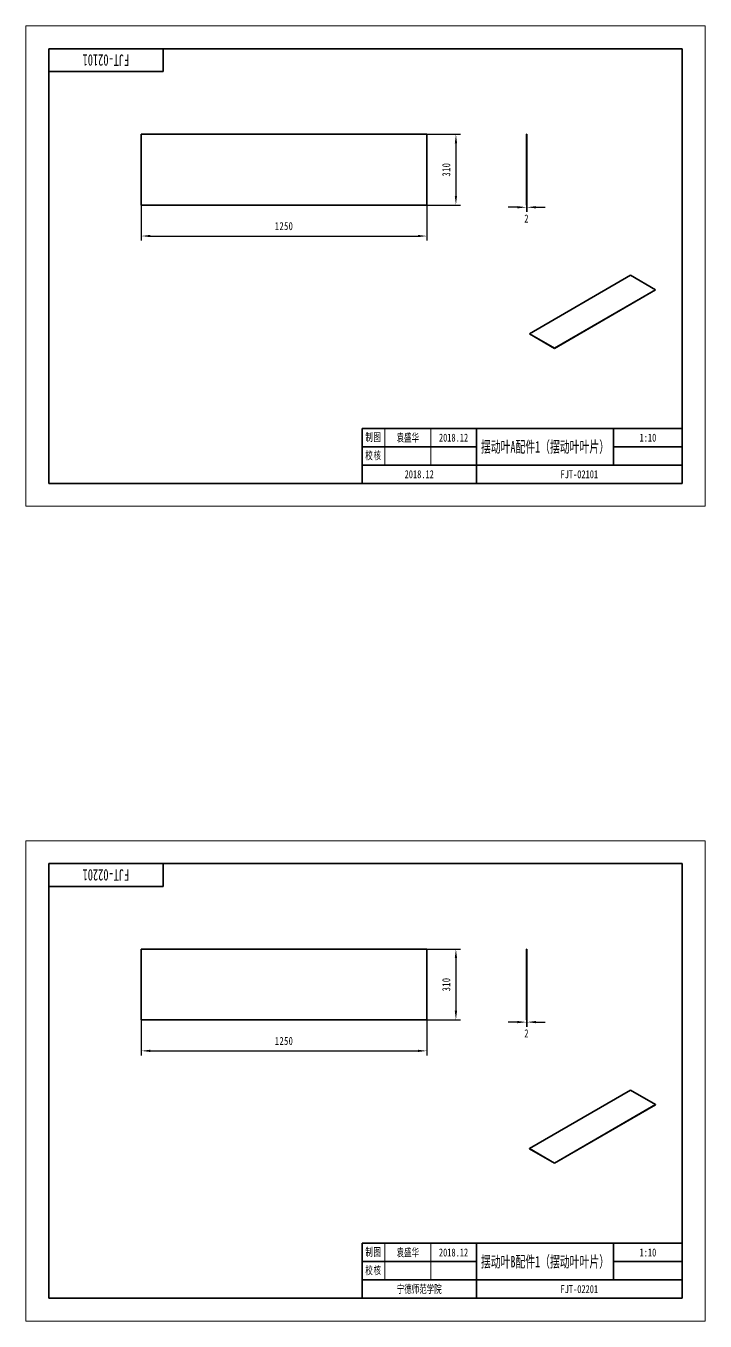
# Model space of a CAD drawing. Header units: millimetres. Extents: x -1485 to 9129, y -4612 to 1050.
# Drawn here: x 2493 to 5463, y -4612 to 1050 of the extents above; entities that cross this region are included whole.
import ezdxf
from ezdxf.enums import TextEntityAlignment as Align

# ---------------------------------------------------------------- set-up
doc = ezdxf.new("R2010")
doc.units = ezdxf.units.MM
doc.layers.get('0').update_dxf_attribs({"lineweight": 18})
for name, color, linetype, lineweight in [('尺寸线层', 3, 'Continuous', 18), ('粗实线层', 7, 'Continuous', 35), ('细实线层', 7, 'Continuous', 18)]:
    doc.layers.add(name, color=color, linetype=linetype, lineweight=lineweight)
doc.styles.add('标准', font='', dxfattribs={"width": 0.667})
doc.styles.get('标准').set_extended_font_data('宋体')
doc.dimstyles.new('标准', dxfattribs={"dimscale": 10, "dimtxt": 3.5, "dimasz": 4, "dimexe": 2, "dimexo": 0, "dimtad": 1, "dimdsep": 46, "dimtxsty": '标准', "dimblk": '_CAXARROW', "dimcen": 0, "dimdle": 8, "dimazin": 2, "dimtfac": 0.707107, "dimtdec": 3, "dimtmove": 2, "dimatfit": 3, "dimfxl": 0, "dimfrac": 2, "dimtolj": 1, "dimarcsym": 0})

# ---------------------------------------------------------------- blocks, each defined once
blk = doc.blocks.new('$CAXA_FRAME_13B17AC1$')
at = {"layer": '粗实线层'}
for p, q in [((-138.5, 95), (-138.5, -95)), ((138.5, 95), (-138.5, 95)), ((-88.5, 95), (-88.5, 85)), ((138.5, -95), (138.5, 95)), ((-88.5, 85), (-138.5, 85)), ((-138.5, -95), (138.5, -95))]:
    blk.add_line(p, q, dxfattribs=at)
at = {"layer": '细实线层'}
for p, q in [((148.5, 105), (-148.5, 105)), ((-148.5, 105), (-148.5, -105)), ((148.5, -105), (148.5, 105)), ((-148.5, -105), (148.5, -105))]:
    blk.add_line(p, q, dxfattribs=at)
at = {"layer": '尺寸线层', "style": '标准', "width": 0.667}
blk.add_attdef('图纸编号', text='', height=5.19, rotation=180, dxfattribs=at).set_placement((-113.5, 90), align=Align.MIDDLE_CENTER)
blk = doc.blocks.new('$CAXA_TITLE_151E506F$')
at = {"layer": '粗实线层'}
for p, q in [((-140, 24), (-140, 0)), ((-140, 24), (0, 24)), ((-90, 24), (-90, 0)), ((-30, 24), (-30, 8)), ((0, 24), (0, 0)), ((0, 24), (0, 8)), ((-140, 16), (-90, 16)), ((-30, 16), (0, 16)), ((-140, 8), (0, 8)), ((-140, 0), (0, 0))]:
    blk.add_line(p, q, dxfattribs=at)
at = {"layer": '细实线层'}
for p, q in [((-130, 24), (-130, 8)), ((-110, 24), (-110, 8))]:
    blk.add_line(p, q, dxfattribs=at)
at = {"layer": '尺寸线层', "char_height": 3.481, "width": 18, "attachment_point": 5, "line_spacing_factor": 0.963108, "style": '标准'}
for s, insert in [('\\T1.1;制图', (-135, 20)), ('\\T1.1;校核', (-135, 12))]:
    blk.add_mtext(s, dxfattribs=dict(at, insert=insert))
at = {"layer": '尺寸线层', "style": '标准', "width": 0.667}
for tag, height, p in [('制图签名', 3.63, (-120, 20)), ('制图日期', 3.63, (-100, 20)), ('图纸名称', 5.19, (-60, 16)), ('图纸比例', 3.63, (-15, 20)), ('校核签名', 3.63, (-120, 12)), ('校核日期', 3.63, (-100, 12)), ('重量', 3.63, (-15, 12)), ('院校名称', 3.63, (-115, 4)), ('图纸编号', 3.63, (-45, 4))]:
    blk.add_attdef(tag, text='', height=height, dxfattribs=at).set_placement(p, align=Align.MIDDLE_CENTER)
blk = doc.blocks.new('_CAXARROW_3')
blk.add_hatch(color=0).paths.add_polyline_path([(0, 0), (-1, 0.125), (-1, -0.125)], flags=0)
blk = doc.blocks.new('*X11')
at = {"layer": '尺寸线层', "color": 0, "lineweight": -2}
for p, q in [((2997.2, 266.7), (2997.2, 111.4)), ((4247.2, 266.7), (4247.2, 111.4)), ((3037.2, 131.4), (4207.2, 131.4))]:
    blk.add_line(p, q, dxfattribs=at)
at = {"layer": '尺寸线层', "color": 0, "lineweight": -2, "xscale": 40, "yscale": 40, "zscale": 40, "rotation": 180}
blk.add_blockref('_CAXARROW_3', (2997.2, 131.4), dxfattribs=at)
at = {"layer": '尺寸线层', "color": 0, "lineweight": -2, "xscale": 40, "yscale": 40, "zscale": 40}
blk.add_blockref('_CAXARROW_3', (4247.2, 131.4), dxfattribs=at)
at = {"layer": '尺寸线层', "color": 0, "lineweight": 18, "insert": (3622.2, 174.6), "char_height": 35, "width": 132.61, "attachment_point": 5, "line_spacing_factor": 1.15057, "style": '标准'}
blk.add_mtext('\\T1.1;1250', dxfattribs=at)
blk = doc.blocks.new('_CAXARROW')
blk.add_hatch(color=0).paths.add_polyline_path([(0, 0), (-1, 0.125), (-1, -0.125)], flags=0)
blk = doc.blocks.new('*X13')
at = {"layer": '尺寸线层', "color": 0, "lineweight": -2}
for p, q in [((4247.2, 576.7), (4393.7, 576.7)), ((4373.7, 536.7), (4373.7, 306.7)), ((4247.2, 266.7), (4393.7, 266.7))]:
    blk.add_line(p, q, dxfattribs=at)
at = {"layer": '尺寸线层', "color": 0, "lineweight": -2, "xscale": 40, "yscale": 40, "zscale": 40}
for p, rotation in [((4373.7, 576.7), 90), ((4373.7, 266.7), 270)]:
    blk.add_blockref('_CAXARROW_3', p, dxfattribs=dict(at, rotation=rotation))
at = {"layer": '尺寸线层', "color": 0, "lineweight": 18, "insert": (4331.6, 421.7), "char_height": 35, "width": 99.536, "attachment_point": 5, "rotation": 90, "line_spacing_factor": 1.15057, "style": '标准'}
blk.add_mtext('\\T1.1;310', dxfattribs=at)
blk = doc.blocks.new('*X20')
at = {"layer": '尺寸线层', "color": 0, "lineweight": -2}
for p, q in [((4641.9, 257.1), (4601.9, 257.1)), ((4681.9, 266.7), (4681.9, 237.1)), ((4681.9, 257.1), (4683.9, 257.1)), ((4683.9, 266.7), (4683.9, 237.1)), ((4723.9, 257.1), (4763.9, 257.1))]:
    blk.add_line(p, q, dxfattribs=at)
at = {"layer": '尺寸线层', "color": 0, "lineweight": -2, "xscale": 40, "yscale": 40, "zscale": 40}
blk.add_blockref('_CAXARROW_3', (4681.9, 257.1), dxfattribs=at)
at = {"layer": '尺寸线层', "color": 0, "lineweight": -2, "xscale": 40, "yscale": 40, "zscale": 40, "rotation": 180}
blk.add_blockref('_CAXARROW_3', (4683.9, 257.1), dxfattribs=at)
at = {"layer": '尺寸线层', "color": 0, "lineweight": 18, "insert": (4682.9, 208), "char_height": 35, "width": 25.823, "attachment_point": 5, "line_spacing_factor": 1.15057, "style": '标准'}
blk.add_mtext('\\T1.1;2', dxfattribs=at)
blk = doc.blocks.new('*X27')
at = {"layer": '尺寸线层', "color": 0, "lineweight": -2}
for p, q in [((2997.2, -3295.6), (2997.2, -3450.9)), ((4247.2, -3295.6), (4247.2, -3450.9)), ((3037.2, -3430.9), (4207.2, -3430.9))]:
    blk.add_line(p, q, dxfattribs=at)
at = {"layer": '尺寸线层', "color": 0, "lineweight": -2, "xscale": 40, "yscale": 40, "zscale": 40, "rotation": 180}
blk.add_blockref('_CAXARROW_3', (2997.2, -3430.9), dxfattribs=at)
at = {"layer": '尺寸线层', "color": 0, "lineweight": -2, "xscale": 40, "yscale": 40, "zscale": 40}
blk.add_blockref('_CAXARROW_3', (4247.2, -3430.9), dxfattribs=at)
at = {"layer": '尺寸线层', "color": 0, "lineweight": 18, "insert": (3622.2, -3387.7), "char_height": 35, "width": 132.61, "attachment_point": 5, "line_spacing_factor": 1.15057, "style": '标准'}
blk.add_mtext('\\T1.1;1250', dxfattribs=at)
blk = doc.blocks.new('*X28')
at = {"layer": '尺寸线层', "color": 0, "lineweight": -2}
for p, q in [((4247.2, -2985.6), (4393.7, -2985.6)), ((4373.7, -3025.6), (4373.7, -3255.6)), ((4247.2, -3295.6), (4393.7, -3295.6))]:
    blk.add_line(p, q, dxfattribs=at)
at = {"layer": '尺寸线层', "color": 0, "lineweight": -2, "xscale": 40, "yscale": 40, "zscale": 40}
for p, rotation in [((4373.7, -2985.6), 90), ((4373.7, -3295.6), 270)]:
    blk.add_blockref('_CAXARROW_3', p, dxfattribs=dict(at, rotation=rotation))
at = {"layer": '尺寸线层', "color": 0, "lineweight": 18, "insert": (4331.6, -3140.6), "char_height": 35, "width": 99.536, "attachment_point": 5, "rotation": 90, "line_spacing_factor": 1.15057, "style": '标准'}
blk.add_mtext('\\T1.1;310', dxfattribs=at)
blk = doc.blocks.new('*X33')
at = {"layer": '尺寸线层', "color": 0, "lineweight": -2}
for p, q in [((4641.9, -3305.2), (4601.9, -3305.2)), ((4681.9, -3295.6), (4681.9, -3325.2)), ((4681.9, -3305.2), (4683.9, -3305.2)), ((4683.9, -3295.6), (4683.9, -3325.2)), ((4723.9, -3305.2), (4763.9, -3305.2))]:
    blk.add_line(p, q, dxfattribs=at)
at = {"layer": '尺寸线层', "color": 0, "lineweight": -2, "xscale": 40, "yscale": 40, "zscale": 40}
blk.add_blockref('_CAXARROW_3', (4681.9, -3305.2), dxfattribs=at)
at = {"layer": '尺寸线层', "color": 0, "lineweight": -2, "xscale": 40, "yscale": 40, "zscale": 40, "rotation": 180}
blk.add_blockref('_CAXARROW_3', (4683.9, -3305.2), dxfattribs=at)
at = {"layer": '尺寸线层', "color": 0, "lineweight": 18, "insert": (4682.9, -3354.3), "char_height": 35, "width": 25.823, "attachment_point": 5, "line_spacing_factor": 1.15057, "style": '标准'}
blk.add_mtext('\\T1.1;2', dxfattribs=at)

msp = doc.modelspace()

# ---------------------------------------------------------------- linework, layer by layer
at = {"layer": '粗实线层', "lineweight": 35}
for p, q in [((4247.169, 576.661), (2997.169, 576.661)), ((2997.169, 576.661), (2997.169, 266.661)), ((4247.169, 266.661), (4247.169, 576.661)), ((4681.916, 576.661), (4683.916, 576.661)), ((4681.916, 266.661), (4681.916, 576.661)), ((4683.916, 266.661), (4683.916, 576.661)), ((2997.169, 266.661), (4247.169, 266.661)), ((4681.916, 266.661), (4683.916, 266.661)), ((5137.116, -40.437), (4695.175, -295.593)), ((5246.718, -103.716), (5137.116, -40.437)), ((4804.776, -358.871), (5246.718, -103.716)), ((4804.776, -359.688), (5246.718, -104.532)), ((5246.718, -103.716), (5246.718, -104.532)), ((4695.175, -295.593), (4804.776, -358.871)), ((4695.175, -295.593), (4695.175, -296.409)), ((4695.175, -296.409), (4804.776, -359.688)), ((4804.776, -358.871), (4804.776, -359.688)), ((4247.169, -2985.636), (2997.169, -2985.636)), ((2997.169, -2985.636), (2997.169, -3295.636)), ((4247.169, -3295.636), (4247.169, -2985.636)), ((4681.916, -2985.636), (4683.916, -2985.636)), ((4681.916, -3295.636), (4681.916, -2985.636)), ((4683.916, -3295.636), (4683.916, -2985.636)), ((2997.169, -3295.636), (4247.169, -3295.636)), ((4681.916, -3295.636), (4683.916, -3295.636)), ((5137.116, -3602.734), (4695.175, -3857.889)), ((5246.718, -3666.013), (5137.116, -3602.734)), ((4804.776, -3921.168), (5246.718, -3666.013)), ((4804.776, -3921.984), (5246.718, -3666.829)), ((5246.718, -3666.013), (5246.718, -3666.829)), ((4695.175, -3857.889), (4804.776, -3921.168)), ((4695.175, -3857.889), (4695.175, -3858.706)), ((4695.175, -3858.706), (4804.776, -3921.984)), ((4804.776, -3921.168), (4804.776, -3921.984))]:
    msp.add_line(p, q, dxfattribs=at)

# ---------------------------------------------------------------- block references
at = {"layer": '粗实线层'}
ref = msp.add_blockref('$CAXA_FRAME_13B17AC1$', (3978.32, 0), dxfattribs=dict(at, xscale=10, yscale=10, zscale=10))
ref.add_attrib('图纸编号', 'FJT-02101', dxfattribs={"layer": '尺寸线层', "height": 50, "rotation": 180, "style": '标准', "width": 0.667}).set_placement((2843.32, 900), align=Align.MIDDLE_CENTER)
ref = msp.add_blockref('$CAXA_TITLE_151E506F$', (5363.32, -950), dxfattribs=dict(at, xscale=10, yscale=10, zscale=10))
ref.add_attrib('院校名称', '2018.12', dxfattribs={"layer": '尺寸线层', "height": 35, "style": '标准', "width": 0.667}).set_placement((4213.32, -910), align=Align.MIDDLE_CENTER)
ref.add_attrib('图纸名称', '摆动叶A配件1（摆动叶叶片）', dxfattribs={"layer": '尺寸线层', "height": 50, "style": '标准', "width": 0.632509}).set_placement((4763.32, -790), align=Align.MIDDLE_CENTER)
ref.add_attrib('图纸编号', 'FJT-02101', dxfattribs={"layer": '尺寸线层', "height": 35, "style": '标准', "width": 0.667}).set_placement((4913.32, -910), align=Align.MIDDLE_CENTER)
ref.add_attrib('图纸比例', '1:10', dxfattribs={"layer": '尺寸线层', "height": 35, "style": '标准', "width": 0.667}).set_placement((5213.32, -750), align=Align.MIDDLE_CENTER)
ref.add_attrib('制图签名', '袁盛华', dxfattribs={"layer": '尺寸线层', "height": 35, "style": '标准', "width": 0.667}).set_placement((4163.32, -750), align=Align.MIDDLE_CENTER)
ref.add_attrib('制图日期', '2018.12', dxfattribs={"layer": '尺寸线层', "height": 35, "style": '标准', "width": 0.667}).set_placement((4363.32, -750), align=Align.MIDDLE_CENTER)
ref = msp.add_blockref('$CAXA_FRAME_13B17AC1$', (3978.32, -3562.297), dxfattribs=dict(at, xscale=10, yscale=10, zscale=10))
ref.add_attrib('图纸编号', 'FJT-02201', dxfattribs={"layer": '尺寸线层', "height": 50, "rotation": 180, "style": '标准', "width": 0.667}).set_placement((2843.32, -2662.297), align=Align.MIDDLE_CENTER)
ref = msp.add_blockref('$CAXA_TITLE_151E506F$', (5363.32, -4512.297), dxfattribs=dict(at, xscale=10, yscale=10, zscale=10))
ref.add_attrib('院校名称', '宁德师范学院', dxfattribs={"layer": '尺寸线层', "height": 35, "style": '标准', "width": 0.667}).set_placement((4213.32, -4472.297), align=Align.MIDDLE_CENTER)
ref.add_attrib('图纸名称', '摆动叶B配件1（摆动叶叶片）', dxfattribs={"layer": '尺寸线层', "height": 50, "style": '标准', "width": 0.632509}).set_placement((4763.32, -4352.297), align=Align.MIDDLE_CENTER)
ref.add_attrib('图纸编号', 'FJT-02201', dxfattribs={"layer": '尺寸线层', "height": 35, "style": '标准', "width": 0.667}).set_placement((4913.32, -4472.297), align=Align.MIDDLE_CENTER)
ref.add_attrib('图纸比例', '1:10', dxfattribs={"layer": '尺寸线层', "height": 35, "style": '标准', "width": 0.667}).set_placement((5213.32, -4312.297), align=Align.MIDDLE_CENTER)
ref.add_attrib('制图签名', '袁盛华', dxfattribs={"layer": '尺寸线层', "height": 35, "style": '标准', "width": 0.667}).set_placement((4163.32, -4312.297), align=Align.MIDDLE_CENTER)
ref.add_attrib('制图日期', '2018.12', dxfattribs={"layer": '尺寸线层', "height": 35, "style": '标准', "width": 0.667}).set_placement((4363.32, -4312.297), align=Align.MIDDLE_CENTER)

# ---------------------------------------------------------------- dimensions: what is measured, and where the dimension line sits
at = {"layer": '尺寸线层', "lineweight": 18}
for base, p1, p2, picture, middle in [((4373.721, 266.661), (4247.169, 576.661), (4247.169, 266.661), '*X13', (4331.591, 421.661)), ((4373.721, -3295.636), (4247.169, -2985.636), (4247.169, -3295.636), '*X28', (4331.591, -3140.636))]:
    dim = msp.add_linear_dim(base=base, p1=p1, p2=p2, angle=90, dimstyle='标准', override={"dimsah": 1, "dimtfill": 1, "dimtzin": 8}, dxfattribs=at)
    dim.commit()
    dim.dimension.update_dxf_attribs({"geometry": picture, "text_midpoint": middle, "dimtype": 160})
for base, p1, p2, picture, middle in [((4247.169, 131.405), (2997.169, 266.661), (4247.169, 266.661), '*X11', (3622.169, 174.587)), ((4683.916, 257.115), (4681.916, 266.661), (4683.916, 266.661), '*X20', (4682.916, 207.992)), ((4247.169, -3430.892), (2997.169, -3295.636), (4247.169, -3295.636), '*X27', (3622.169, -3387.71)), ((4683.916, -3305.181), (4681.916, -3295.636), (4683.916, -3295.636), '*X33', (4682.916, -3354.304))]:
    dim = msp.add_linear_dim(base=base, p1=p1, p2=p2, dimstyle='标准', override={"dimsah": 1, "dimtfill": 1, "dimtzin": 8}, dxfattribs=at)
    dim.commit()
    dim.dimension.update_dxf_attribs({"geometry": picture, "text_midpoint": middle, "dimtype": 160})

doc.saveas('drawing.dxf')
